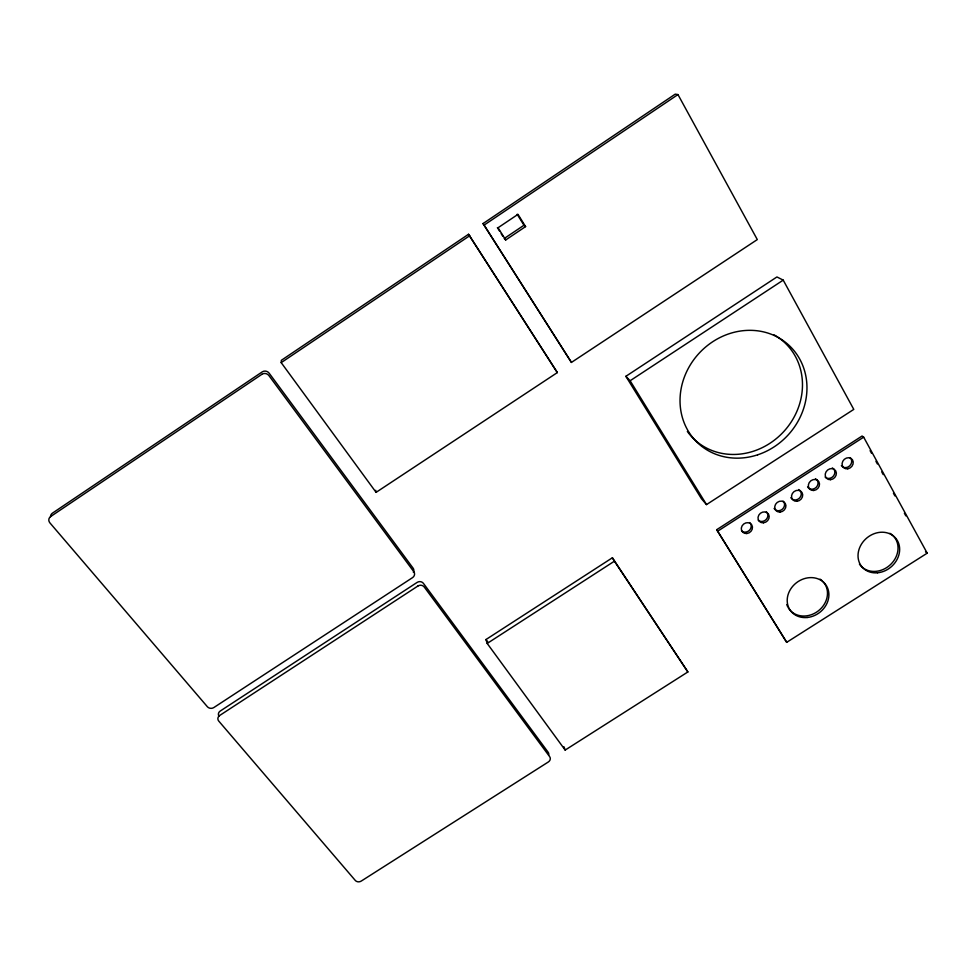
<?xml version="1.0" encoding="UTF-8"?>
<svg xmlns="http://www.w3.org/2000/svg" width="976" height="976" viewBox="0 0 976 976"><rect width="100%" height="100%" fill="white"/><g stroke="black" fill="none" stroke-linecap="round" stroke-linejoin="round"><path stroke-width="1.46" d="M281.198 362.633L281.344 360.315L468.529 234.277L557.333 372.588L376.089 492.355L281.198 362.633L469.737 235.704M483.071 223.553L675.221 94.147L677.966 94.574L757.303 239.584L571.424 362.425L483.071 223.553L571.424 362.425M484.389 224.907L677.966 94.574M525.588 226.603L523.978 225.249L504.238 238.498L505.702 239.962L525.588 226.603L517.988 214.354L498.028 227.762L505.702 239.962M625.872 376.309L776.933 276.952L783.216 280.124L853.78 409.395L706.514 504.592L701.488 498.797L625.872 376.309L630.118 380.75L706.514 504.592M630.118 380.75L783.216 280.124M485.999 639.524L612.391 557.772L687.873 671.952L565.165 750.068L487.195 643.44L485.999 639.524L487.78 641.964M487.195 643.44L614.429 561.176L612.391 557.772M716.701 529.7L862.076 436.028L863.662 437.15L927.2 553.172L786.693 642.33L716.701 529.7L786.693 642.33M717.86 531.078L863.662 437.15M925.516 551.782L927.2 553.172M557.333 372.588L468.529 234.277M614.429 561.176L687.873 671.952M497.382 227.603L499.663 231.239M501.188 233.654L502.713 236.082M517.182 214.293L523.978 225.249M870.104 450.668L871.556 453.328M875.936 461.306L877.387 463.966M881.767 471.945L883.219 474.617M893.43 493.234L894.894 495.893M904.374 513.193L905.826 515.853M563.945 746.762L565.165 750.068M375.748 490.294L376.089 492.355M822.914 581.525A21.826 18.812 -36.8 0 1 818.156 611.013A21.826 18.812 -36.8 0 1 788.352 607.902M787.754 606.828A21.826 18.812 -36.8 0 1 786.79 604.534M820.06 579.146A21.826 18.812 -36.8 0 1 822.024 580.671M889.88 533.311A22.082 18.849 -40.7 0 1 891.088 564.018A22.082 18.849 -40.7 0 1 859.429 564.104M798.697 489.525A5.88 5.173 -41.6 0 1 799.539 498.041A5.88 5.173 -41.6 0 1 790.816 497.699M815.485 478.728A5.905 5.173 -42.7 0 1 816.29 487.268A5.905 5.173 -42.7 0 1 807.567 486.914M832.308 467.907A5.917 5.173 -43.6 0 1 833.565 475.898A5.917 5.173 -43.6 0 1 825.184 477.179M850.011 457.598A5.941 5.173 -44.6 0 1 849.608 465.93A5.941 5.173 -44.6 0 1 841.361 465.589M783.081 501.078A5.868 5.173 -40.5 0 1 782.264 509.301A5.868 5.173 -40.5 0 1 774.09 508.459M766.367 511.827A5.844 5.173 -39.4 0 1 766.16 519.5A5.844 5.173 -39.4 0 1 758.267 520.232M749.69 522.563A5.832 5.173 -38.2 0 1 749.519 530.2A5.832 5.173 -38.2 0 1 741.626 530.932M218.966 716.201A4.563 3.989 -0.9 0 1 220.234 711.04L417.13 582.404A4.538 4.172 -12.8 0 1 423.401 583.343L548.146 752.252A4.246 3.672 -19.9 0 1 548.658 755.034M413.373 572.351A4.563 4.209 -11.8 0 0 413.068 568.142L269.12 373.149A4.978 4.746 18.3 0 0 262.202 371.905L52.423 513.169A5.051 4.49 15.8 0 0 50.569 516.694M774.09 334.878A66.222 59.963 -47.2 0 1 784.301 430.977A66.222 59.963 -47.2 0 1 687.348 431.477M261.922 374.296L50.667 516.524A5.087 4.514 15.7 0 0 49.922 522.892L207.376 706.734A4.624 4.05 0.1 0 0 213.842 707.551L412.555 577.621A4.599 4.233 -11.9 0 0 413.812 571.692L268.888 375.553A5.014 4.782 17.9 0 0 261.922 374.296M417.899 586.027L219.698 715.469A4.599 4.014 -0.9 0 0 218.758 721.081L355.325 880.474A4.27 3.575 -10.1 0 0 361.23 881.084L548.317 761.988A4.27 3.697 -19.9 0 0 549.683 756.705L424.218 586.979A4.563 4.197 -12.9 0 0 417.899 586.027M807.128 617.503A21.887 18.849 -36.8 0 0 826.562 585.954A21.887 18.849 -36.8 0 0 790.487 589.345A21.887 18.849 -36.8 0 0 807.128 617.503M877.497 572.79A22.143 18.886 -40.7 0 0 897.505 540.802A22.143 18.886 -40.7 0 0 861.515 544.047A22.143 18.886 -40.7 0 0 877.497 572.79M796.904 501.286A5.893 5.185 -41.6 0 0 802.065 492.624A5.893 5.185 -41.6 0 0 792.378 493.478A5.893 5.185 -41.6 0 0 796.904 501.286M813.691 490.489A5.917 5.185 -42.6 0 0 818.888 481.802A5.917 5.185 -42.6 0 0 809.202 482.644A5.917 5.185 -42.6 0 0 813.691 490.489M830.515 479.68A5.929 5.185 -43.6 0 0 835.749 470.957A5.929 5.185 -43.6 0 0 826.074 471.798A5.929 5.185 -43.6 0 0 830.515 479.68M847.754 468.797A5.954 5.185 -44.5 0 0 852.451 459.781A5.954 5.185 -44.5 0 0 842.776 461.27A5.954 5.185 -44.5 0 0 847.754 468.797M780.153 512.058A5.88 5.185 -40.5 0 0 785.277 503.421A5.88 5.185 -40.5 0 0 775.578 504.287A5.88 5.185 -40.5 0 0 780.153 512.058M763.439 522.807A5.868 5.185 -39.4 0 0 768.527 514.193A5.868 5.185 -39.4 0 0 758.828 515.072A5.868 5.185 -39.4 0 0 763.439 522.807M746.762 533.53A5.844 5.185 -38.2 0 0 751.801 524.954A5.844 5.185 -38.2 0 0 742.102 525.832A5.844 5.185 -38.2 0 0 746.762 533.53M757.62 454.828A66.819 60.427 -47 0 0 790.023 346.297A66.819 60.427 -47 0 0 682.846 381.592A66.819 60.427 -47 0 0 757.62 454.828"/></g></svg>
